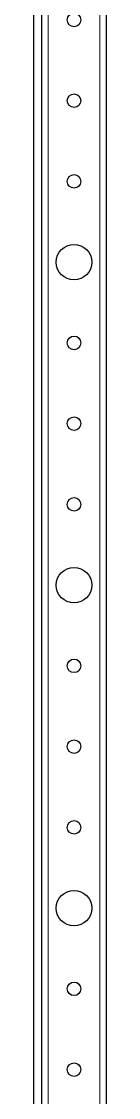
# Model space of a CAD drawing. Header units: millimetres. Extents: x -188 to 1345, y -1228 to 1043.
# Drawn here: x 871.2 to 893.7, y -781.1 to -448 of the extents above; entities that cross this region are included whole.
import ezdxf

# ---------------------------------------------------------------- set-up
doc = ezdxf.new("R2010")
doc.units = ezdxf.units.MM

msp = doc.modelspace()

# ---------------------------------------------------------------- linework, layer by layer
at = {"color": 7, "linetype": 'Continuous', "lineweight": 25}
for p, q in [((871.21, 822.02), (871.21, -1066.98)), ((873.71, -1039.98), (873.71, 795.02)), ((893.71, -1039.98), (893.71, 795.02))]:
    msp.add_line(p, q, dxfattribs=at)
at = {"color": 8, "linetype": 'Continuous', "lineweight": 18}
for p, q in [((875.71, -1039.98), (875.71, 795.02)), ((891.71, -1039.98), (891.71, 795.02))]:
    msp.add_line(p, q, dxfattribs=at)
at = {"color": 7, "linetype": 'Continuous', "lineweight": 25}
for centre, radius in [((883.71, -447.48), 2.1), ((883.71, -472.48), 2.1), ((883.71, -497.48), 2.1), ((883.71, -522.48), 5.5), ((883.71, -547.48), 2.1), ((883.71, -572.48), 2.1), ((883.71, -597.48), 2.1), ((883.71, -622.48), 5.5), ((883.71, -647.48), 2.1), ((883.71, -672.48), 2.1), ((883.71, -697.48), 2.1), ((883.71, -722.48), 5.5), ((883.71, -747.48), 2.1), ((883.71, -772.48), 2.1)]:
    msp.add_circle(centre, radius, dxfattribs=at)

doc.saveas('drawing.dxf')
